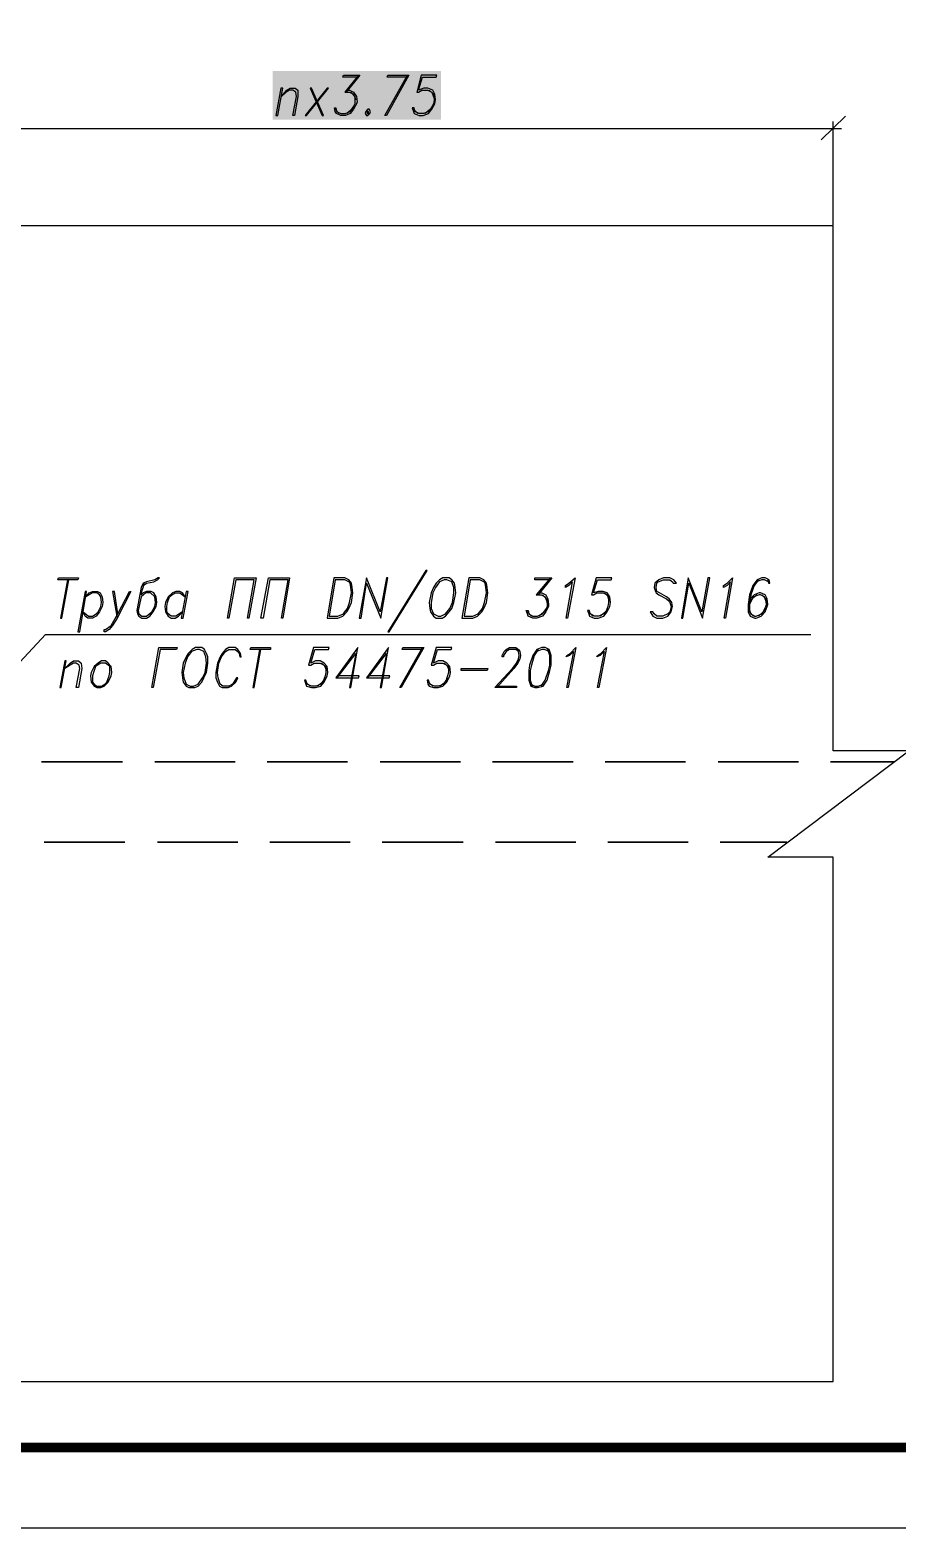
# Model space of a CAD drawing. Header units: millimetres. Extents: x 4241 to 6572, y 870 to 1291.
# Drawn here: x 4990.1 to 5043.9, y 870.7 to 963.8 of the extents above; entities that cross this region are included whole.
import ezdxf
from ezdxf.enums import TextEntityAlignment as Align

# ---------------------------------------------------------------- set-up
doc = ezdxf.new("R2010")
doc.units = ezdxf.units.MM
for name, color, linetype in [('_Штамп_рамка', 7, 'Continuous'), ('PDF _0', 7, 'Continuous'), ('PDF _ОВПД_Основная линия', 7, 'Continuous')]:
    doc.layers.add(name, color=color, linetype=linetype)
doc.styles.add('Romans_2.5', font='romans.shx', dxfattribs={"width": 0.75, "height": 2.5})

# ---------------------------------------------------------------- blocks, each defined once
blk = doc.blocks.new('*U779')
blk.add_lwpolyline([(0, 0), (0, 420), (1189, 420), (1189, 0), (0, 0)])
at = {"const_width": 0.6}
blk.add_lwpolyline([(20, 5), (20, 415), (1184, 415), (1184, 5), (20, 5)], dxfattribs=at)
at = {"style": 'Romans_2.5', "width": 0.75}
blk.add_attdef('ФОРМАТ', text='', height=2.5, dxfattribs=at).set_placement((1149, 2.5), align=Align.MIDDLE_LEFT)

msp = doc.modelspace()

# ---------------------------------------------------------------- linework, layer by layer
at = {"layer": 'PDF _0', "color": 5, "lineweight": 25}
for points in [[(5005.4752, 958.4601), (5005.7715, 960.1535), (5005.6445, 960.1535), (5005.3482, 958.4601)], [(5006.4912, 958.4601), (5006.4065, 958.4601), (5006.6182, 959.6454), (5006.5759, 959.8995), (5006.4065, 960.0265), (5006.1949, 960.0265), (5005.9832, 959.8995), (5005.6868, 959.6454), (5006.0255, 960.0265), (5006.2372, 960.1535), (5006.5335, 960.1535), (5006.7029, 960.0265), (5006.7029, 959.6454)], [(5007.1686, 958.4601), (5007.2532, 958.4601), (5008.6079, 960.1535), (5008.5233, 960.1535)], [(5008.3116, 958.4601), (5007.5496, 960.1535), (5007.4649, 960.1535), (5008.2269, 958.4601)], [(5011.0634, 958.8411), (5010.9364, 958.7141), (5010.894, 958.5871), (5010.9787, 958.4601), (5011.0634, 958.4601), (5011.1904, 958.5871), (5011.2327, 958.7141), (5011.148, 958.8411)], [(5011.021, 958.7141), (5011.021, 958.5871), (5011.1057, 958.5871), (5011.1057, 958.7141)]]:
    msp.add_lwpolyline(points, close=True, dxfattribs=at)
for points in [[(5010.4707, 960.8308), (5009.497, 960.8308), (5009.5393, 960.9578), (5010.5553, 960.9578), (5009.7087, 959.8995)], [(5010.4707, 960.9578), (5009.624, 959.8995), (5009.9203, 959.8995), (5010.1743, 959.7725), (5010.3013, 959.4338)], [(5013.5188, 960.8308), (5012.2487, 960.8308), (5012.2911, 960.9578), (5013.6035, 960.9578), (5012.2064, 958.4601), (5012.1217, 958.4601), (5013.5188, 960.9578)], [(5015.0852, 959.0528), (5014.8312, 958.7141), (5014.5348, 958.5871), (5014.2385, 958.5871), (5013.9845, 958.7141), (5013.9421, 958.9258), (5013.8151, 958.9258), (5013.8998, 958.7141), (5013.9421, 958.5871), (5014.2385, 958.4601), (5014.4925, 958.4601), (5014.8312, 958.5871), (5015.0428, 958.8411), (5015.2122, 959.1798), (5015.2545, 959.4338), (5015.2122, 959.7725), (5015.0852, 960.0265), (5014.7888, 960.1535), (5014.5348, 960.1535), (5014.1961, 960.0265), (5014.4501, 960.8308), (5015.2968, 960.8308), (5015.3392, 960.9578), (5014.3655, 960.9578), (5014.1115, 959.8995), (5014.1961, 959.8995), (5014.4078, 960.0265), (5014.7888, 960.0265), (5015.0428, 959.8995), (5015.1698, 959.5184)], [(5009.751, 960.0265), (5009.9203, 960.0265), (5010.1743, 959.8995), (5010.3437, 959.6454), (5010.386, 959.3068), (5010.3437, 959.1798), (5010.1743, 958.8411), (5009.9627, 958.5871), (5009.6663, 958.4601), (5009.37, 958.4601), (5009.116, 958.5871), (5009.0313, 958.7141), (5008.989, 958.9258), (5009.0736, 958.9258), (5009.116, 958.7141), (5009.37, 958.5871), (5009.6663, 958.5871), (5009.9627, 958.7141), (5010.2167, 959.0528)], [(5010.005, 959.8995), (5010.259, 959.6454), (5010.259, 959.3068), (5010.259, 959.1798), (5010.0897, 958.8411), (5009.751, 958.5871)], [(5014.8735, 960.0265), (5015.1275, 959.7725), (5015.1698, 959.4338), (5015.1275, 959.1798), (5014.9582, 958.8411), (5014.6195, 958.5871)], [(5009.2853, 958.5871), (5009.0313, 958.8411)], [(5014.1538, 958.5871), (5013.8998, 958.8411)], [(5039.216, 956.936), (5040.7401, 958.4177)], [(4980.2013, 957.6557), (5040.486, 957.6557)], [(5039.978, 951.6442), (5039.978, 958.0791)]]:
    msp.add_lwpolyline(points, dxfattribs=at)
at = {"layer": 'PDF _0', "lineweight": 25}
for points in [[(5039.978, 951.6018), (4891.1289, 951.6018), (4891.1289, 956.428), (4884.567, 947.6224), (4884.567, 951.6018), (4855.6946, 951.6018), (4855.6946, 918.9617), (4860.3938, 918.9617), (4851.5882, 912.3575), (4855.6946, 912.3575), (4855.6946, 879.7597), (4884.567, 879.7597), (4884.567, 875.7802), (4891.1289, 884.5858), (4891.1289, 879.7597), (5039.978, 879.7597), (5039.978, 912.3575), (5035.9139, 912.3575), (5044.6772, 918.9617), (5039.978, 918.9617)], [(4993.0287, 929.5877), (4991.801, 929.5877), (4991.8434, 929.7147), (4993.0711, 929.7147)], [(5002.4271, 927.217), (5002.3424, 927.217), (5002.7657, 929.7147), (5004.1205, 929.7147), (5003.6548, 927.217), (5003.5701, 927.217), (5003.9935, 929.5877), (5002.8504, 929.5877)], [(5004.5438, 927.217), (5004.4168, 927.217), (5004.8825, 929.7147), (5006.1949, 929.7147), (5005.7715, 927.217), (5005.6868, 927.217), (5006.1102, 929.5877), (5004.9672, 929.5877)], [(5008.5233, 927.217), (5009.2006, 927.217), (5009.497, 927.344), (5009.751, 927.598), (5009.878, 927.8097), (5010.0473, 928.1907), (5010.132, 928.7834), (5010.0897, 929.1221), (5010.0473, 929.3761), (5009.878, 929.5877), (5009.624, 929.7147), (5008.9466, 929.7147)], [(5008.6503, 927.344), (5009.2006, 927.344), (5009.5393, 927.471), (5009.624, 927.598), (5009.7933, 927.8097), (5009.9203, 928.1907), (5010.0473, 928.7834), (5010.005, 929.1221), (5009.9627, 929.3761), (5009.878, 929.4607), (5009.624, 929.5877), (5009.0313, 929.5877)], [(5011.8677, 927.217), (5012.2911, 929.7147), (5012.2064, 929.7147), (5011.8254, 927.598), (5010.9787, 929.7147), (5010.513, 927.217), (5010.64, 927.217), (5010.9787, 929.3761)], [(5012.3757, 926.3703), (5014.7465, 930.1804), (5014.6618, 930.1804), (5012.2911, 926.3703)], [(5015.7202, 929.7147), (5015.5085, 929.5877), (5015.2968, 929.3761), (5015.1275, 929.1221), (5015.0005, 928.7834), (5014.8735, 928.1907), (5014.9158, 927.8097), (5014.9582, 927.598), (5015.1275, 927.344), (5015.2968, 927.217), (5015.6779, 927.217), (5015.8895, 927.344), (5016.1012, 927.598), (5016.2705, 927.8097), (5016.3975, 928.1907), (5016.5246, 928.7834), (5016.4822, 929.1221), (5016.4399, 929.3761), (5016.2705, 929.5877), (5016.1012, 929.7147)], [(5015.8049, 929.5877), (5015.5085, 929.4607), (5015.2545, 929.1221), (5015.0852, 928.7834), (5015.0005, 928.1907), (5015.0005, 927.8097), (5015.1275, 927.471), (5015.4238, 927.344), (5015.5932, 927.344), (5015.8895, 927.471), (5016.1435, 927.8097), (5016.3129, 928.1907), (5016.3975, 928.7834), (5016.3975, 929.1221), (5016.2705, 929.4607), (5015.9742, 929.5877)], [(5016.9056, 927.217), (5017.5829, 927.217), (5017.8793, 927.344), (5018.1333, 927.598), (5018.2603, 927.8097), (5018.4296, 928.1907), (5018.5143, 928.7834), (5018.472, 929.1221), (5018.4296, 929.3761), (5018.2603, 929.5877), (5018.0063, 929.7147), (5017.3289, 929.7147)], [(5017.0326, 927.344), (5017.5829, 927.344), (5017.9216, 927.471), (5018.0063, 927.598), (5018.1756, 927.8097), (5018.3026, 928.1907), (5018.4296, 928.7834), (5018.3873, 929.1221), (5018.3449, 929.3761), (5018.2603, 929.4607), (5018.0063, 929.5877), (5017.4136, 929.5877)], [(5023.4675, 927.217), (5023.3828, 927.217), (5023.7638, 929.4607), (5023.5521, 929.2491), (5023.3405, 929.1221), (5023.3405, 929.2491), (5023.5521, 929.3761), (5023.9331, 929.7147)], [(5028.59, 927.598), (5028.7593, 927.344), (5029.0133, 927.217), (5029.3943, 927.217), (5029.6907, 927.344), (5029.9023, 927.598), (5029.987, 927.9367), (5029.9447, 928.1907), (5029.7753, 928.4024), (5029.606, 928.5294), (5029.1827, 928.7834), (5029.0133, 928.868), (5028.971, 929.1221), (5029.0133, 929.3761), (5029.098, 929.4607), (5029.4367, 929.5877), (5029.8177, 929.5877), (5029.987, 929.4607), (5030.0294, 929.3761), (5030.241, 929.3761), (5030.0717, 929.5877), (5029.8177, 929.7147), (5029.4367, 929.7147), (5029.1403, 929.5877), (5028.8863, 929.3761), (5028.844, 929.1221), (5028.9286, 928.868), (5028.971, 928.7834), (5029.1403, 928.6564), (5029.606, 928.4024), (5029.7753, 928.2754), (5029.8177, 928.1907), (5029.9023, 927.9367), (5029.8177, 927.598), (5029.6907, 927.471), (5029.3943, 927.344), (5029.0133, 927.344), (5028.844, 927.471), (5028.7593, 927.598)], [(5031.8498, 927.217), (5032.3154, 929.7147), (5032.1884, 929.7147), (5031.8074, 927.598), (5030.9607, 929.7147), (5030.5374, 927.217), (5030.622, 927.217), (5031.0031, 929.3761)], [(5033.2891, 927.217), (5033.2045, 927.217), (5033.5855, 929.4607), (5033.3738, 929.2491), (5033.1621, 929.1221), (5033.1621, 929.2491), (5033.3738, 929.3761), (5033.7125, 929.7147)], [(4993.1557, 926.3703), (4993.5791, 928.868), (4993.4944, 928.868), (4993.0287, 926.3703)], [(4993.3674, 927.598), (4993.7061, 927.344), (4993.9601, 927.344), (4994.1718, 927.471), (4994.2988, 927.598), (4994.4681, 927.9367), (4994.5105, 928.1907), (4994.4681, 928.5294), (4994.3835, 928.6564), (4994.2141, 928.7834), (4993.9601, 928.7834), (4993.5368, 928.5294), (4993.7484, 928.7834), (4993.9601, 928.868), (4994.2564, 928.868), (4994.4258, 928.7834), (4994.5528, 928.5294), (4994.5951, 928.1907), (4994.5528, 927.9367), (4994.3835, 927.598), (4994.1718, 927.344), (4993.9601, 927.217), (4993.6638, 927.217), (4993.4944, 927.344)], [(4996.9659, 928.5294), (4996.7965, 927.6827), (4996.8389, 927.471), (4997.0082, 927.344), (4997.3046, 927.344), (4997.6432, 927.598), (4997.8126, 927.9367), (4997.8549, 928.1907), (4997.8126, 928.5294), (4997.5586, 928.7834), (4997.2622, 928.7834)], [(4999.5483, 927.598), (4999.125, 927.344), (4998.8286, 927.344), (4998.6593, 927.471), (4998.5746, 927.598), (4998.5746, 927.9367), (4998.6169, 928.1907), (4998.7439, 928.5294), (4998.8709, 928.6564), (4999.0826, 928.7834), (4999.379, 928.7834), (4999.7176, 928.5294), (4999.5483, 928.7834), (4999.379, 928.868), (4999.125, 928.868), (4998.9133, 928.7834), (4998.6593, 928.5294), (4998.4899, 928.1907), (4998.4476, 927.9367), (4998.4899, 927.598), (4998.6593, 927.344), (4998.8286, 927.217), (4999.0826, 927.217), (4999.2943, 927.344)], [(4999.5906, 927.217), (4999.887, 928.868), (4999.76, 928.868), (4999.4636, 927.217)], [(4998.1512, 925.2696), (4997.7279, 922.8988), (4997.6432, 922.8988), (4998.0666, 925.3966), (4999.2096, 925.3966), (4999.1673, 925.2696)], [(5000.3527, 925.3966), (5000.141, 925.2696), (4999.887, 925.0156), (4999.76, 924.8039), (4999.5906, 924.4229), (4999.506, 923.8302), (4999.5483, 923.4915), (4999.5906, 923.2375), (4999.76, 922.9835), (4999.9293, 922.8988), (5000.3103, 922.8988), (5000.522, 922.9835), (5000.7337, 923.2375), (5000.8607, 923.4915), (5001.03, 923.8302), (5001.1147, 924.4229), (5001.1147, 924.8039), (5001.03, 925.0156), (5000.903, 925.2696), (5000.7337, 925.3966)], [(5000.4373, 925.2696), (5000.0987, 925.1426), (4999.8446, 924.8039), (4999.7176, 924.4229), (4999.5906, 923.8302), (4999.633, 923.4915), (4999.76, 923.1105), (5000.014, 922.9835), (5000.2257, 922.9835), (5000.522, 923.1105), (5000.776, 923.4915), (5000.9453, 923.8302), (5001.03, 924.4229), (5000.9877, 924.8039), (5000.8607, 925.1426), (5000.6067, 925.2696)], [(5002.9774, 923.4915), (5002.8927, 923.4915), (5002.7234, 923.2375), (5002.6387, 923.1105), (5002.4271, 922.9835), (5002.0461, 922.9835), (5001.8767, 923.1105), (5001.7497, 923.4915), (5001.7074, 923.8302), (5001.792, 924.4229), (5001.9614, 924.8039), (5002.2154, 925.1426), (5002.4271, 925.2696), (5002.8081, 925.2696), (5002.9774, 925.1426), (5003.0621, 925.0156), (5003.1044, 924.8039), (5003.1891, 924.8039), (5003.1468, 925.0156), (5002.9774, 925.2696), (5002.8081, 925.3966), (5002.4271, 925.3966), (5002.2154, 925.2696), (5002.0037, 925.0156), (5001.8767, 924.8039), (5001.7074, 924.4229), (5001.6227, 923.8302), (5001.6227, 923.4915), (5001.7074, 923.2375), (5001.8344, 922.9835), (5002.0037, 922.8988), (5002.3847, 922.8988), (5002.5964, 922.9835), (5002.8504, 923.2375)], [(5005.0095, 925.2696), (5003.7394, 925.2696), (5003.7818, 925.3966), (5005.0095, 925.3966)], [(5021.8587, 925.3966), (5021.5624, 925.2696), (5021.3084, 924.8886), (5021.0967, 924.2959), (5021.0544, 923.9572), (5021.0544, 923.3645), (5021.1814, 922.9835), (5021.4354, 922.8988), (5021.6047, 922.8988), (5021.9434, 922.9835), (5022.1974, 923.3645), (5022.3668, 923.9572), (5022.4514, 924.2959), (5022.4514, 924.8886), (5022.3244, 925.2696), (5022.0704, 925.3966)], [(5023.5098, 922.8988), (5023.4251, 922.8988), (5023.8485, 925.1426), (5023.5945, 924.8886), (5023.3828, 924.8039), (5023.4251, 924.8886), (5023.6368, 925.0156), (5023.9755, 925.3966)], [(5025.4149, 922.8988), (5025.3302, 922.8988), (5025.7535, 925.1426), (5025.4995, 924.8886), (5025.2879, 924.8039), (5025.3302, 924.8886), (5025.5419, 925.0156), (5025.8805, 925.3966)], [(4992.0127, 922.8988), (4992.309, 924.5499), (4992.2244, 924.5499), (4991.928, 922.8988)], [(4993.0711, 922.8988), (4992.9441, 922.8988), (4993.1557, 924.0842), (4993.1134, 924.2959), (4992.9441, 924.4229), (4992.7747, 924.4229), (4992.5631, 924.2959), (4992.2244, 924.0842), (4992.5631, 924.4229), (4992.7747, 924.5499), (4993.0711, 924.5499), (4993.2404, 924.4229), (4993.2827, 924.0842)], [(4994.5105, 924.5499), (4994.2988, 924.4229), (4994.0448, 924.2112), (4993.8754, 923.8302), (4993.8331, 923.6185), (4993.8754, 923.2375), (4994.0448, 922.9835), (4994.2141, 922.8988), (4994.4681, 922.8988), (4994.6798, 922.9835), (4994.9338, 923.2375), (4995.1031, 923.6185), (4995.1455, 923.8302), (4995.1031, 924.2112), (4994.9338, 924.4229), (4994.7645, 924.5499)], [(4994.4681, 924.4229), (4994.2564, 924.2959), (4994.1294, 924.2112), (4994.0024, 923.8302), (4993.9601, 923.6185), (4993.9601, 923.2375), (4994.0448, 923.1105), (4994.2141, 922.9835), (4994.5105, 922.9835), (4994.7221, 923.1105), (4994.8491, 923.2375), (4994.9761, 923.6185), (4995.0185, 923.8302), (4995.0185, 924.2112), (4994.9338, 924.2959), (4994.7645, 924.4229)], [(5018.472, 923.9572), (5016.8632, 923.9572), (5016.8632, 924.0842), (5018.5143, 924.0842)]]:
    msp.add_lwpolyline(points, close=True, dxfattribs=at)
for points in [[(4992.3937, 929.5877), (4991.9704, 927.217), (4992.055, 927.217), (4992.4784, 929.5877)], [(4997.0929, 929.2491), (4997.3046, 929.3761), (4997.7702, 929.4607), (4997.9819, 929.5877), (4998.1089, 929.7147), (4998.0242, 929.7147), (4997.8126, 929.5877), (4997.3046, 929.4607), (4997.0929, 929.3761), (4996.9659, 929.1221), (4996.7119, 927.6827), (4996.7542, 927.471), (4996.8389, 927.344), (4997.0082, 927.217), (4997.3046, 927.217), (4997.5162, 927.344), (4997.7279, 927.598), (4997.8972, 927.9367), (4997.9396, 928.1907), (4997.8972, 928.5294), (4997.7702, 928.7834), (4997.6009, 928.868), (4997.3046, 928.868), (4997.0929, 928.7834), (4996.9659, 928.6564), (4997.0505, 928.9951), (4997.1775, 929.3761)], [(5022.3668, 929.5877), (5021.4354, 929.5877), (5021.4354, 929.7147), (5022.4938, 929.7147), (5021.6471, 928.6564)], [(5022.4091, 929.7147), (5021.5201, 928.6564), (5021.8164, 928.6564), (5022.0704, 928.5294), (5022.1974, 928.1907)], [(5025.9652, 927.8097), (5025.7112, 927.471), (5025.4149, 927.344), (5025.1185, 927.344), (5024.8645, 927.471), (5024.8222, 927.6827), (5024.6952, 927.6827), (5024.7798, 927.471), (5024.8222, 927.344), (5025.1185, 927.217), (5025.3725, 927.217), (5025.7112, 927.344), (5025.9229, 927.598), (5026.0922, 927.9367), (5026.1346, 928.1907), (5026.0922, 928.5294), (5025.9229, 928.7834), (5025.6689, 928.868), (5025.3725, 928.868), (5025.0762, 928.7834), (5025.3302, 929.5877), (5026.1769, 929.5877), (5026.2192, 929.7147), (5025.2455, 929.7147), (5024.9492, 928.6564), (5025.0762, 928.6564), (5025.2879, 928.7834), (5025.6689, 928.7834), (5025.9229, 928.6564), (5026.0499, 928.2754)], [(5035.9139, 929.5877), (5035.9562, 929.3761), (5036.0409, 929.3761), (5035.9986, 929.5877), (5035.7446, 929.7147), (5035.5329, 929.7147), (5035.2365, 929.5877), (5034.9825, 929.2491), (5034.7709, 928.6564), (5034.6862, 928.0637), (5034.6862, 927.598), (5034.8132, 927.344), (5035.1095, 927.217), (5035.1942, 927.217), (5035.4905, 927.344), (5035.7446, 927.598), (5035.8716, 927.9367), (5035.9139, 928.0637), (5035.8716, 928.4024), (5035.7446, 928.6564), (5035.4482, 928.7834), (5035.3635, 928.7834), (5035.0672, 928.6564), (5034.8132, 928.4024)], [(5035.3212, 929.5877), (5035.0672, 929.2491), (5034.8555, 928.6564), (5034.7709, 928.0637), (5034.7709, 927.598), (5035.0249, 927.344)], [(5035.9562, 929.4607), (5035.7022, 929.5877), (5035.5329, 929.5877), (5035.1942, 929.4607)], [(4995.5265, 927.471), (4996.2462, 928.868), (4996.3309, 928.868), (4995.4842, 927.217), (4995.1878, 926.7513), (4994.9761, 926.4973), (4994.7645, 926.3703), (4994.6798, 926.3703), (4994.6798, 926.4973), (4994.7645, 926.4973), (4995.1031, 926.7513), (4995.5265, 927.471), (4995.3148, 928.868), (4995.1878, 928.868), (4995.4842, 927.217)], [(5021.6471, 928.7834), (5021.8587, 928.7834), (5022.1127, 928.6564), (5022.2398, 928.4024), (5022.2821, 928.0637), (5022.2821, 927.9367), (5022.1127, 927.598), (5021.9011, 927.344), (5021.5624, 927.217), (5021.3084, 927.217), (5021.012, 927.344), (5020.9697, 927.471), (5020.885, 927.6827), (5021.012, 927.6827), (5021.0544, 927.471), (5021.3084, 927.344), (5021.6047, 927.344), (5021.9011, 927.471), (5022.1551, 927.8097)], [(5021.9011, 928.6564), (5022.1551, 928.4024), (5022.1974, 928.0637), (5022.1974, 927.9367), (5022.0281, 927.598), (5021.6894, 927.344)], [(5025.7535, 928.7834), (5026.0075, 928.5294), (5026.0075, 928.1907), (5025.9652, 927.9367), (5025.8382, 927.598), (5025.4995, 927.344)], [(5035.8292, 928.1907), (5035.7022, 928.5294), (5035.4482, 928.6564), (5035.3635, 928.6564), (5035.0249, 928.5294), (5034.7709, 928.1907)], [(5035.2365, 928.6564), (5034.9402, 928.4024), (5034.7709, 928.0637)], [(5035.3212, 927.344), (5035.6175, 927.598), (5035.7869, 927.9367), (5035.8292, 928.0637), (5035.7869, 928.4024), (5035.5329, 928.6564)], [(5021.2237, 927.344), (5020.9697, 927.598)], [(5025.0338, 927.344), (5024.7798, 927.598)], [(5034.7285, 927.8097), (5034.8555, 927.471), (5035.1095, 927.344), (5035.1942, 927.344), (5035.5329, 927.471), (5035.7869, 927.8097)], [(4982.1487, 916.6333), (4991.039, 926.201), (5038.581, 926.201)], [(5004.3321, 925.2696), (5003.9088, 922.8988), (5003.9935, 922.8988), (5004.4168, 925.2696)], [(5008.3963, 923.4915), (5008.1423, 923.1105), (5007.8459, 922.9835), (5007.5496, 922.9835), (5007.2956, 923.1105), (5007.2109, 923.3645), (5007.1262, 923.3645), (5007.2109, 923.1105), (5007.2532, 922.9835), (5007.5496, 922.8988), (5007.8036, 922.8988), (5008.1423, 922.9835), (5008.3539, 923.2375), (5008.5233, 923.6185), (5008.5656, 923.8302), (5008.5233, 924.2112), (5008.3539, 924.4229), (5008.0999, 924.5499), (5007.8036, 924.5499), (5007.5072, 924.4229), (5007.7612, 925.2696), (5008.6079, 925.2696), (5008.6503, 925.3966), (5007.6766, 925.3966), (5007.3802, 924.2959), (5007.5072, 924.2959), (5007.7189, 924.4229), (5008.0999, 924.4229), (5008.3539, 924.2959), (5008.4809, 923.9572)], [(5009.1583, 923.4915), (5010.3013, 925.0156), (5009.9203, 922.8988), (5010.005, 922.8988), (5010.4283, 925.3966), (5009.0736, 923.4915), (5010.4707, 923.4915), (5010.513, 923.6185), (5009.1583, 923.6185)], [(5011.0634, 923.4915), (5012.2064, 925.0156), (5011.8254, 922.8988), (5011.9101, 922.8988), (5012.3334, 925.3966), (5010.9787, 923.4915), (5012.3757, 923.4915), (5012.4181, 923.6185), (5011.0634, 923.6185)], [(5014.4078, 925.2696), (5013.1801, 925.2696), (5013.2224, 925.3966), (5014.5348, 925.3966), (5013.1378, 922.8988), (5013.0531, 922.8988), (5014.4501, 925.3966)], [(5016.0165, 923.4915), (5015.7625, 923.1105), (5015.4662, 922.9835), (5015.1698, 922.9835), (5014.9158, 923.1105), (5014.8312, 923.3645), (5014.7465, 923.3645), (5014.7888, 923.1105), (5014.8735, 922.9835), (5015.1275, 922.8988), (5015.4238, 922.8988), (5015.7202, 922.9835), (5015.9742, 923.2375), (5016.1435, 923.6185), (5016.1859, 923.8302), (5016.1435, 924.2112), (5015.9742, 924.4229), (5015.7202, 924.5499), (5015.4238, 924.5499), (5015.1275, 924.4229), (5015.3815, 925.2696), (5016.2282, 925.2696), (5016.2705, 925.3966), (5015.2968, 925.3966), (5015.0005, 924.2959), (5015.1275, 924.2959), (5015.3392, 924.4229), (5015.7202, 924.4229), (5015.9742, 924.2959), (5016.1012, 923.9572)], [(5019.0646, 922.9835), (5020.2924, 922.9835), (5020.2924, 922.8988), (5018.9376, 922.8988), (5020.0383, 924.0842), (5020.2924, 924.4229), (5020.4194, 924.6769), (5020.4617, 924.8886), (5020.4194, 925.1426), (5020.25, 925.2696), (5019.869, 925.2696), (5019.6573, 925.1426), (5019.488, 924.8886), (5019.488, 924.8039), (5019.4033, 924.8039), (5019.4033, 924.8886), (5019.5303, 925.1426), (5019.6573, 925.2696), (5019.869, 925.3966), (5020.25, 925.3966), (5020.4194, 925.2696), (5020.504, 925.1426), (5020.5464, 924.8886), (5020.504, 924.6769), (5020.377, 924.4229), (5020.123, 924.0842), (5019.0646, 922.8988)], [(5021.6471, 925.2696), (5021.3931, 924.8886), (5021.2237, 924.2959), (5021.139, 923.9572), (5021.139, 923.3645), (5021.2661, 922.9835)], [(5022.3244, 925.1426), (5022.0281, 925.2696), (5021.8587, 925.2696), (5021.5624, 925.1426)], [(5021.8164, 922.9835), (5022.0704, 923.3645), (5022.2821, 923.9572), (5022.3668, 924.2959), (5022.3668, 924.8886), (5022.2398, 925.2696)], [(5008.1846, 924.4229), (5008.4386, 924.2112), (5008.4386, 923.8302), (5008.3963, 923.6185), (5008.2693, 923.2375), (5007.9306, 922.9835)], [(5015.8049, 924.4229), (5016.0589, 924.2112), (5016.0589, 923.8302), (5016.0165, 923.6185), (5015.8895, 923.2375), (5015.5509, 922.9835)], [(5007.4649, 922.9835), (5007.2109, 923.2375)], [(5015.0852, 922.9835), (5014.8312, 923.2375)], [(5021.1814, 923.1105), (5021.4354, 922.9835), (5021.6471, 922.9835), (5021.9434, 923.1105)]]:
    msp.add_lwpolyline(points, dxfattribs=at)
at = {"layer": 'PDF _0', "color": 7, "true_color": 0xffffff, "transparency": 33554559}
for points in [[(5005.1365, 961.2118), (5005.1365, 958.2061), (5015.5932, 961.2118)], [(5005.1365, 958.2061), (5015.5932, 961.2118), (5015.5932, 958.2061)]]:
    msp.add_solid(points, dxfattribs=at)
at = {"layer": 'PDF _ОВПД_Основная линия', "lineweight": 30}
for points in [[(4995.8228, 918.2843), (4990.785, 918.2843)], [(5002.8081, 918.2843), (4997.8126, 918.2843)], [(5009.7933, 918.2843), (5004.7978, 918.2843)], [(5016.8209, 918.2843), (5011.8254, 918.2843)], [(5023.8061, 918.2843), (5018.8106, 918.2843)], [(5030.7914, 918.2843), (5025.7959, 918.2843)], [(5037.819, 918.2843), (5032.8235, 918.2843)], [(5043.7882, 918.2843), (5039.8087, 918.2843)], [(4995.9498, 913.2888), (4990.9543, 913.2888)], [(5002.9774, 913.2888), (4997.9819, 913.2888)], [(5009.9627, 913.2888), (5004.9672, 913.2888)], [(5016.9902, 913.2888), (5011.9524, 913.2888)], [(5023.9755, 913.2888), (5018.98, 913.2888)], [(5030.9607, 913.2888), (5025.9652, 913.2888)], [(5037.0993, 913.2888), (5032.9505, 913.2888)]]:
    msp.add_lwpolyline(points, dxfattribs=at)

# ---------------------------------------------------------------- block references
at = {"layer": '_Штамп_рамка'}
msp.add_blockref('*U779', (4819.0524, 870.6532), dxfattribs=at)

doc.saveas('drawing.dxf')
